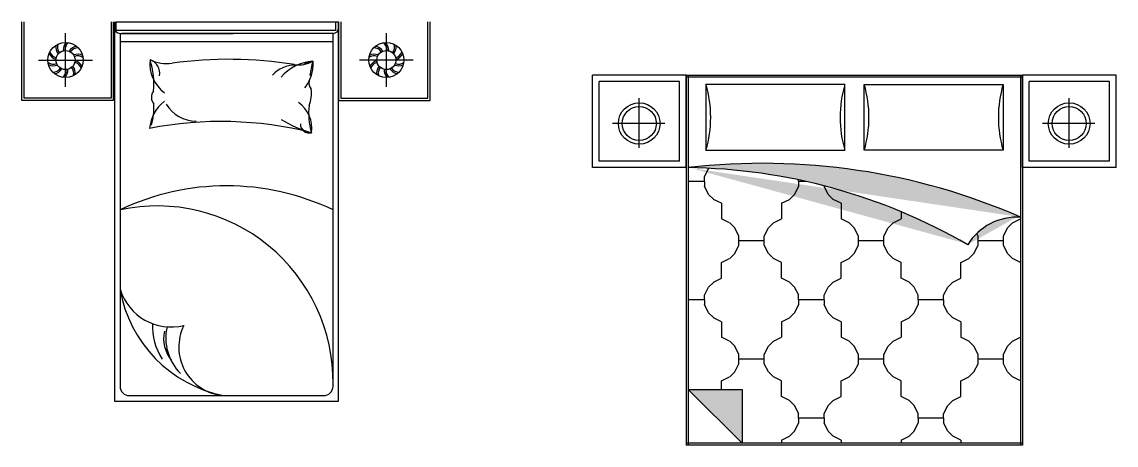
# Model space of a CAD drawing. Extents: x -4747 to 1060961, y -766984 to 396631.
# Drawn here: x 57406 to 63263, y 150132 to 152397 of the extents above; entities that cross this region are included whole.
import ezdxf

# ---------------------------------------------------------------- set-up
doc = ezdxf.new("R2010")
doc.units = 0
doc.header["$LTSCALE"] = 1000
doc.header["$MEASUREMENT"] = 0
doc.layers.add('房间家具布置', color=252, linetype='CONTINUOUS')

# ---------------------------------------------------------------- blocks, each defined once
blk = doc.blocks.new('A$C75BE60E9')
at = {"layer": '房间家具布置'}
for p, q in [((1679.1, 2030), (1695.3, 2030)), ((1695.3, 2030), (1695.3, 1998.2)), ((233.6, 1681.8), (233.6, 1970.2)), ((525.3, 1968.2), (1130.3, 1968.2)), ((1665.3, 1968.2), (1130.3, 1968.2)), ((1950.8, 1681.8), (1950.8, 1970.2)), ((1665.3, 1923.8), (1130.3, 1923.8)), ((89.4, 1826), (377.8, 1826)), ((2095, 1826), (1806.6, 1826))]:
    blk.add_line(p, q, dxfattribs=at)
for points in [[(489.1, 2030), (489.1, 1610), (0, 1610), (0, 2030)], [(477.1, 2030), (477.1, 1622), (12, 1622), (12, 2030)], [(495.3, 2030), (495.3, 0), (1695.3, 0), (1695.3, 2030)], [(1679.1, 1983.1), (505.3, 1983.1), (505.3, 2030), (1679.1, 2030), (1679.1, 1983.1)], [(1695.3, 2030), (1695.3, 1610), (2184.4, 1610), (2184.4, 2030)], [(1707.3, 2030), (1707.3, 1622), (2172.4, 1622), (2172.4, 2030)], [(1130.3, 1968.2), (534.8, 1968.2)], [(1130.3, 1923.8), (525.3, 1923.8)]]:
    blk.add_lwpolyline(points, dxfattribs=at)
blk.add_lwpolyline([(525.3, 1968.2), (525.3, 80, 0.414214), (575.3, 30), (1615.3, 30, 0.414214), (1665.3, 80), (1665.3, 1968.2)], format="xyb", dxfattribs=at)
for centre, radius in [((233.6, 1826), 94.2), ((233.6, 1826), 51), ((1950.8, 1826), 94.2), ((1950.8, 1826), 51)]:
    blk.add_circle(centre, radius, dxfattribs=at)
for centre, radius, start, end in [((525.3, 1998.2), 30, 180, 270), ((1665.3, 1998.2), 30, 270, 0), ((241.9, 1896.5), 60.5, 172.17003, 218.48975), ((236, 1895.2), 46.2, 160.30017, 220.53802), ((281.8, 1878.2), 60.5, 136.17003, 182.48975), ((276.3, 1880.6), 46.2, 124.30017, 184.53802), ((303.3, 1839.9), 60.5, 100.17003, 146.48975), ((300.2, 1845.1), 46.2, 88.30017, 148.53802), ((1884.2, 1845.1), 46.2, 31.46198, 91.69983), ((1881.1, 1839.9), 60.5, 33.51025, 79.82997), ((1908.1, 1880.6), 46.2, 355.46198, 55.69983), ((1902.6, 1878.2), 60.5, 357.51025, 43.82997), ((1948.3, 1895.2), 46.2, 319.46198, 19.69983), ((1942.4, 1896.5), 60.5, 321.51025, 7.82997), ((198.8, 1888), 60.5, 208.17003, 254.48975), ((194.8, 1883.4), 46.2, 196.30017, 256.53802), ((298.1, 1796.2), 60.5, 64.17003, 110.48975), ((298.7, 1802.3), 46.2, 52.30017, 112.53802), ((268.3, 1764), 60.5, 28.17003, 74.48975), ((879.1, 1806.5), 194.3, 174.11002, 233.4289), ((663.8, 1755.1), 74.7, 349.07903, 72.92425), ((776.5, 2027.7), 220.7, 245.74358, 277.09849), ((328.5, 1702.1), 378.3, 353.49469, 19.18669), ((1109, -390.4), 2220.1, 80.93505, 97.90367), ((1574.3, 1575.5), 245, 94.0129, 139.5811), ((1481.7, 1956.6), 156.3, 261.59582, 298.90918), ((1546.9, 1767.4), 49, 72.9226, 134.40089), ((1363.9, 1799.9), 194.3, 333.73715, 5.88998), ((2053.2, 1673.9), 517, 163.60457, 172.3273), ((1885.7, 1802.3), 46.2, 67.46198, 127.69983), ((1886.3, 1796.2), 60.5, 69.51025, 115.82997), ((1916.1, 1764), 60.5, 105.51025, 151.82997), ((1989.5, 1883.4), 46.2, 283.46198, 343.69983), ((1985.5, 1888), 60.5, 285.51025, 331.82997), ((168.5, 1849.7), 46.2, 232.30017, 292.53802), ((169, 1855.7), 60.5, 244.17003, 290.48975), ((167, 1806.9), 46.2, 268.30017, 328.53802), ((163.9, 1812.1), 60.5, 280.17003, 326.48975), ((190.9, 1771.4), 46.2, 304.30017, 4.53802), ((185.4, 1773.8), 60.5, 316.17003, 2.48975), ((231.1, 1756.7), 46.2, 340.30017, 40.53802), ((225.2, 1755.4), 60.5, 352.17003, 38.48975), ((272.3, 1768.5), 46.2, 16.30017, 76.53802), ((1459.6, 1642), 156.4, 88.95772, 139.05179), ((1912.1, 1768.5), 46.2, 103.46198, 163.69983), ((1959.1, 1755.4), 60.5, 141.51025, 187.82997), ((1953.2, 1756.7), 46.2, 139.46198, 199.69983), ((1999, 1773.8), 60.5, 177.51025, 223.82997), ((1993.5, 1771.4), 46.2, 175.46198, 235.69983), ((2020.5, 1812.1), 60.5, 213.51025, 259.82997), ((2017.4, 1806.9), 46.2, 211.46198, 271.69983), ((2015.3, 1855.7), 60.5, 249.51025, 295.82997), ((2015.9, 1849.7), 46.2, 247.46198, 307.69983), ((1363.9, 1799.9), 194.3, 320.94042, 333.73715), ((1582.1, 1702.3), 45.9, 165.35061, 223.26844), ((747.5, 1625.7), 54.7, 142.08329, 220.902), ((1382.1, 1648.8), 168.1, 337.01696, 7.53676), ((886.4, 1442.5), 204, 127.11975, 175.09005), ((376.9, 1569.4), 329.9, 343.79543, 3.55541), ((930.8, 1683.6), 184.4, 210.60309, 270.40718), ((1386.8, 1462.1), 165.1, 351.26213, 55.75721), ((1909.2, 1542.9), 374.5, 173.82958, 196.4356), ((1065.3, -486.7), 1983.8, 75.85852, 101.10549), ((1722.3, 2050.5), 637.3, 238.34989, 254.31375), ((1538.6, 1483.4), 47.8, 179.77267, 283.80184), ((1095.3, -176.3), 1328.9, 64.59991, 115.40009), ((723.4, 103.2), 941.9, 359.26066, 102.14342), ((1219.2, 720), 704.5, 189.91062, 258.38345), ((798.5, 683.6), 286.1, 197.236, 283.86348), ((1016.9, 400), 318.4, 177.22468, 213.41029), ((946.8, 336), 188.2, 168.35907, 218.53383), ((1038.9, 338.3), 269, 167.11557, 225.10482), ((1100.2, 289.5), 260.5, 153.48354, 264.97652)]:
    blk.add_arc(centre, radius, start, end, dxfattribs=at)
blk = doc.blocks.new('A$C3B9A7D24')
at = {"layer": '房间家具布置'}
h = blk.add_hatch(dxfattribs=at)
h.set_pattern_fill('STONE00', color=256, scale=50, style=0)
h.set_pattern_definition([(0, (-21106.58, -14392.88), (0, 123.75), [8.928, -116.072]), (270, (-21113.37, -14399.6), (125, -2e-14), [9.7639, -113.9861]), (44.7121, (-21113.365, -14399.6), (1e-14, 123.7502), [9.54914, -166.3462]), (135.2879, (-21106.58, -14416.08), (1e-14, 123.7502), [9.54914, -166.3462]), (0, (-21106.58, -14416.08), (0, 123.75), [8.928, -116.072]), (90, (-21090.87, -14409.36), (-125, 8e-15), [9.7639, -113.9861]), (44.7121, (-21097.65, -14416.08), (1e-14, 123.7502), [9.54914, -166.3462]), (135.2879, (-21090.865, -14399.6), (1e-14, 123.7502), [9.54914, -166.3462]), (0, (-21177.33, -14401.56), (0, 123.75), [4.96, -120.04]), (270, (-21181.1, -14405.3), (125, -2e-14), [5.4242, -118.3258]), (44.7121, (-21181.1, -14405.296), (1e-14, 123.7502), [5.3049, -170.58993]), (135.2879, (-21177.33, -14414.45), (1e-14, 123.7502), [5.3049, -170.58993]), (0, (-21177.33, -14414.45), (0, 123.75), [4.96, -120.04]), (90, (-21168.6, -14410.72), (-125, 8e-15), [5.4242, -118.3258]), (44.7121, (-21172.37, -14414.45), (1e-14, 123.7502), [5.3049, -170.58993]), (135.2879, (-21168.6, -14405.296), (1e-14, 123.7502), [5.3049, -170.58993]), (0, (-21086.72, -14417.43), (0, 123.75), [12.896, -112.104]), (270, (-21096.53, -14427.13), (125, -2e-14), [14.10304, -109.64696]), (44.7121, (-21096.525, -14427.13), (1e-14, 123.7502), [13.79286, -162.102]), (135.2879, (-21086.72, -14450.94), (1e-14, 123.7502), [13.79286, -162.102]), (0, (-21086.72, -14450.94), (0, 123.75), [12.896, -112.104]), (90, (-21064.03, -14441.23), (-125, 8e-15), [14.10304, -109.64696]), (44.7121, (-21073.83, -14450.94), (1e-14, 123.7502), [13.79286, -162.102]), (135.2879, (-21064.025, -14427.13), (1e-14, 123.7502), [13.79286, -162.102]), (0, (-21116.4, -14342.93), (0, 123.75), [9.92, -115.08]), (270, (-21123.94, -14350.39), (125, -2e-14), [10.8484, -112.9016]), (44.7121, (-21123.94, -14350.39), (1e-14, 123.7502), [10.6098, -165.285]), (135.2879, (-21116.4, -14368.71), (1e-14, 123.7502), [10.6098, -165.285]), (0, (-21116.4, -14368.7), (0, 123.75), [9.92, -115.08]), (90, (-21098.94, -14361.24), (-125, 8e-15), [10.8484, -112.9016]), (44.7121, (-21106.48, -14368.71), (1e-14, 123.7502), [10.6098, -165.285]), (135.2879, (-21098.94, -14350.39), (1e-14, 123.7502), [10.6098, -165.285]), (0, (-21079.34, -14365.26), (0, 123.75), [12.4, -112.6]), (270, (-21088.77, -14374.59), (125, -2e-14), [13.5605, -110.1895]), (44.7121, (-21088.77, -14374.59), (1e-14, 123.7502), [13.2625, -162.6328]), (135.2879, (-21079.34, -14397.484), (1e-14, 123.7502), [13.2625, -162.6328]), (0, (-21079.34, -14397.48), (0, 123.75), [12.4, -112.6]), (90, (-21057.52, -14388.15), (-125, 8e-15), [13.5605, -110.1895]), (44.7121, (-21066.94, -14397.484), (1e-14, 123.7502), [13.2625, -162.6328]), (135.2879, (-21057.52, -14374.59), (1e-14, 123.7502), [13.2625, -162.6328]), (0, (-21115.2, -14439.51), (0, 123.75), [6.944, -118.056]), (270, (-21120.47, -14444.73), (125, -2e-14), [7.5938, -116.1562]), (44.7121, (-21120.47, -14444.735), (1e-14, 123.7502), [7.4268, -168.46806]), (135.2879, (-21115.196, -14457.55), (1e-14, 123.7502), [7.4268, -168.46806]), (0, (-21115.2, -14457.55), (0, 123.75), [6.944, -118.056]), (90, (-21102.97, -14452.33), (-125, 8e-15), [7.5938, -116.1562]), (44.7121, (-21108.25, -14457.55), (1e-14, 123.7502), [7.4268, -168.46806]), (135.2879, (-21102.97, -14444.735), (1e-14, 123.7502), [7.4268, -168.46806]), (0, (-21158.9, -14351.6), (0, 123.75), [19.84, -105.16]), (270, (-21173.97, -14366.53), (125, -2e-14), [21.69733, -102.05267]), (44.7121, (-21173.975, -14366.53), (1e-14, 123.7502), [21.22014, -154.6752]), (135.2879, (-21158.895, -14403.16), (1e-14, 123.7502), [21.22014, -154.6752]), (0, (-21158.9, -14403.16), (0, 123.75), [19.84, -105.16]), (90, (-21123.97, -14388.23), (-125, 8e-15), [21.69733, -102.05267]), (44.7121, (-21139.055, -14403.16), (1e-14, 123.7502), [21.22014, -154.6752]), (135.2879, (-21123.975, -14366.53), (1e-14, 123.7502), [21.22014, -154.6752]), (0, (-21166.4, -14429.55), (0, 123.75), [9.92, -115.08]), (270, (-21173.94, -14437.02), (125, -2e-14), [10.8484, -112.9016]), (44.7121, (-21173.94, -14437.02), (1e-14, 123.7502), [10.6098, -165.285]), (135.2879, (-21166.4, -14455.33), (1e-14, 123.7502), [10.6098, -165.285]), (0, (-21166.4, -14455.33), (0, 123.75), [9.92, -115.08]), (90, (-21148.94, -14447.87), (-125, 8e-15), [10.8484, -112.9016]), (44.7121, (-21156.48, -14455.33), (1e-14, 123.7502), [10.6098, -165.285]), (135.2879, (-21148.94, -14437.02), (1e-14, 123.7502), [10.6098, -165.285])])
edge = h.paths.add_edge_path()
edge.add_ellipse((2274.1, 913), major_axis=(-310.8, 0), ratio=0.99, start_angle=266.87165, end_angle=328.82487, ccw=False)
edge.add_ellipse((910.5, -1880.8), major_axis=(3423.1, 0), ratio=0.99, start_angle=66.21421, end_angle=96.70024)
edge.add_ellipse((471.2, -1524.9), major_axis=(-3040.5, 0), ratio=0.99, start_angle=239.63474, end_angle=269.24818, ccw=False)
h.paths.add_polyline_path([(801.1, 297), (511.1, 297), (801.1, 9.9)])
h = blk.add_hatch(dxfattribs=at)
h.set_pattern_fill('TILE09', color=256, scale=50, style=0)
h.set_pattern_definition([(90, (-21089, -14344), (-640, 4e-14), [83.379, -550.221]), (116.7961, (-20518.74, -14212.74), (1e-05, 633.6002), [49.661, -1369.986]), (116.7961, (-21158.74, -14212.74), (1e-05, 633.6002), [49.661, -1369.986]), (153.6646, (-20449, -14260.6), (-1e-05, 633.6), [47.757, -1380.475]), (153.6646, (-21089, -14260.6), (-1e-05, 633.6), [47.757, -1380.475]), (135.288, (-21131.8, -14239.4), (4e-14, 633.5995), [37.896, -862.687]), (44.712, (-20726.2, -14239.4), (4e-14, 633.5995), [37.896, -862.687]), (26.3354, (-20129, -14260.6), (1e-05, 633.6), [47.757, -1380.475]), (26.3354, (-20769, -14260.6), (1e-05, 633.6), [47.757, -1380.475]), (63.2039, (-20059.27, -14212.74), (-1e-05, 633.6002), [49.661, -1369.986]), (63.2039, (-20699.27, -14212.74), (-1e-05, 633.6002), [49.661, -1369.986]), (90, (-20769, -14344), (-640, 4e-14), [83.379, -550.221]), (90, (-20996.9, -14460.7), (-640, 4e-14), [24.535, -609.065]), (135.288, (-21019.27, -14391.8), (4e-14, 633.5995), [37.896, -862.687]), (153.6646, (-20406.2, -14365.16), (-1e-05, 633.6), [47.757, -1380.475]), (153.6646, (-21046.2, -14365.16), (-1e-05, 633.6), [47.757, -1380.475]), (116.7961, (-20356.9, -14436.14), (1e-05, 633.6002), [49.661, -1369.986]), (116.7961, (-20996.9, -14436.14), (1e-05, 633.6002), [49.661, -1369.986]), (63.2039, (-20221.13, -14436.14), (-1e-05, 633.6002), [49.661, -1369.986]), (63.2039, (-20861.13, -14436.14), (-1e-05, 633.6002), [49.661, -1369.986]), (26.3354, (-20171.8, -14365.16), (1e-05, 633.6), [47.757, -1380.475]), (26.3354, (-20811.8, -14365.16), (1e-05, 633.6), [47.757, -1380.475]), (44.712, (-20838.74, -14391.8), (4e-14, 633.5995), [37.896, -862.687]), (90, (-20861.1, -14460.7), (-640, 4e-14), [24.535, -609.065]), (180, (-20541.1, -14143.9), (-8e-14, -633.6), [135.762, -504.238]), (180, (-20861.1, -13827.1), (-8e-14, -633.6), [135.762, -504.238]), (270, (-20861.1, -13827.1), (640, -1e-13), [24.535, -609.065]), (135.288, (-20811.8, -13922.6), (4e-14, 633.5995), [37.896, -862.687]), (153.6646, (-20129, -13943.8), (-1e-05, 633.6), [47.757, -1380.475]), (153.6646, (-20769, -13943.8), (-1e-05, 633.6), [47.757, -1380.475]), (116.7961, (-20198.74, -13895.94), (1e-05, 633.6002), [49.661, -1369.986]), (116.7961, (-20838.74, -13895.94), (1e-05, 633.6002), [49.661, -1369.986]), (63.2039, (-20379.27, -13895.94), (-1e-05, 633.6002), [49.661, -1369.986]), (63.2039, (-21019.27, -13895.94), (-1e-05, 633.6002), [49.661, -1369.986]), (26.3354, (-20449, -13943.8), (1e-05, 633.6), [47.757, -1380.475]), (26.3354, (-21089, -13943.8), (1e-05, 633.6), [47.757, -1380.475]), (44.712, (-21046.2, -13922.6), (4e-14, 633.5995), [37.896, -862.687]), (270, (-20996.9, -13827.1), (640, -1e-13), [24.535, -609.065]), (270, (-20769, -13943.8), (640, -1e-13), [83.379, -550.221]), (116.7961, (-20036.9, -14119.34), (1e-05, 633.6002), [49.661, -1369.986]), (116.7961, (-20676.9, -14119.34), (1e-05, 633.6002), [49.661, -1369.986]), (153.6646, (-20086.2, -14048.36), (-1e-05, 633.6), [47.757, -1380.475]), (153.6646, (-20726.2, -14048.36), (-1e-05, 633.6), [47.757, -1380.475]), (135.288, (-20699.27, -14075), (4e-14, 633.5995), [37.896, -862.687]), (90, (-20676.9, -14168.4), (-640, 4e-14), [49.07, -584.53]), (90, (-21181.1, -14168.4), (-640, 4e-14), [49.07, -584.53]), (44.712, (-21158.74, -14075), (4e-14, 633.5995), [37.896, -862.687]), (26.3354, (-20491.8, -14048.36), (1e-05, 633.6), [47.757, -1380.475]), (26.3354, (-21131.8, -14048.36), (1e-05, 633.6), [47.757, -1380.475]), (63.2039, (-20541.13, -14119.34), (-1e-05, 633.6002), [49.661, -1369.986]), (63.2039, (-21181.13, -14119.34), (-1e-05, 633.6002), [49.661, -1369.986]), (270, (-21089, -13943.8), (640, -1e-13), [83.379, -550.221])])
edge = h.paths.add_edge_path()
edge.add_line((511.1, 1485), (511.1, 297))
edge.add_line((511.1, 297), (801.1, 297))
edge.add_line((801.1, 297), (801.1, 9.9))
edge.add_line((801.1, 9.9), (2291.1, 9.9))
edge.add_line((2291.1, 9.9), (2291.1, 1220.3))
edge.add_ellipse((2274.1, 913), major_axis=(-310.8, 0), ratio=0.99, start_angle=266.87165, end_angle=328.82487)
edge.add_ellipse((471.2, -1524.9), major_axis=(3040.5, 0), ratio=0.99, start_angle=59.63474, end_angle=89.24818)
for p, q in [((501.1, 1980), (0, 1980)), ((0, 1485), (0, 1980)), ((465, 1945.3), (35, 1945.3)), ((35, 1519.6), (35, 1945.3)), ((465, 1519.6), (465, 1945.3)), ((501.1, 1980), (2301.1, 1980)), ((501.1, 1980), (501.1, 0)), ((501.1, 1485), (501.1, 1980)), ((501.1, 1970.1), (2301.1, 1970.1)), ((511.1, 1980), (511.1, 0)), ((2291.1, 1980), (2291.1, 0)), ((2301.1, 1980), (2301.1, 0)), ((2802.2, 1980), (2301.1, 1980)), ((2301.1, 1485), (2301.1, 1980)), ((2766.1, 1945.3), (2336.1, 1945.3)), ((2336.1, 1519.6), (2336.1, 1945.3)), ((2766.1, 1519.6), (2766.1, 1945.3)), ((2802.2, 1485), (2802.2, 1980)), ((1350.3, 1929.7), (607, 1929.7)), ((607, 1929.7), (607, 1577.7)), ((1350.3, 1577.7), (1350.3, 1929.7)), ((1454.2, 1929.7), (2197.4, 1929.7)), ((1454.2, 1577.7), (1454.2, 1929.7)), ((2197.4, 1929.7), (2197.4, 1577.7)), ((249.7, 1591.1), (249.7, 1856.9)), ((2550.8, 1591.1), (2550.8, 1856.9)), ((387.1, 1721), (107.7, 1721)), ((2688.2, 1721), (2408.8, 1721)), ((607, 1577.7), (1350.3, 1577.7)), ((2197.4, 1577.7), (1454.2, 1577.7)), ((501.1, 1485), (0, 1485)), ((465, 1519.6), (35, 1519.6)), ((2802.2, 1485), (2301.1, 1485)), ((2766.1, 1519.6), (2336.1, 1519.6)), ((511.1, 297), (801.1, 9.9)), ((511.1, 297), (801.1, 297)), ((801.1, 297), (801.1, 9.9)), ((2301.1, 9.9), (501.1, 9.9)), ((2301.1, 0), (501.1, 0))]:
    blk.add_line(p, q, dxfattribs=at)
for centre, major_axis, start_param, end_param in [((-2.6, 1753.7), (635, 0), 5.999391, 6.566979), ((1959.9, 1753.7), (-635, 0), 5.999391, 6.566979), ((844.6, 1753.7), (635, 0), 5.999391, 6.566979), ((2807, 1753.7), (-635, 0), 5.999391, 6.566979), ((910.5, -1880.8), (-3423.1, 0), 4.297249, 4.82933), ((471.2, -1524.9), (-3040.5, 0), 4.182415, 4.699267), ((2274.1, 913), (-310.8, 0), 4.657789, 5.739077)]:
    blk.add_ellipse(centre, major_axis=major_axis, ratio=0.99, start_param=start_param, end_param=end_param, dxfattribs=at)
for centre, major_axis in [((249.9, 1721.2), (-111.7, 0)), ((2551, 1721.2), (-111.7, 0)), ((249.9, 1721.2), (-91.7, 0)), ((2551, 1721.2), (-91.7, 0))]:
    blk.add_ellipse(centre, major_axis=major_axis, ratio=0.99, dxfattribs=at)

msp = doc.modelspace()

# ---------------------------------------------------------------- block references
at = {"layer": '房间家具布置'}
for name, p in [('A$C75BE60E9', (57406.3, 150367.2)), ('A$C3B9A7D24', (60460.3, 150132.2))]:
    msp.add_blockref(name, p, dxfattribs=at)

doc.saveas('drawing.dxf')
